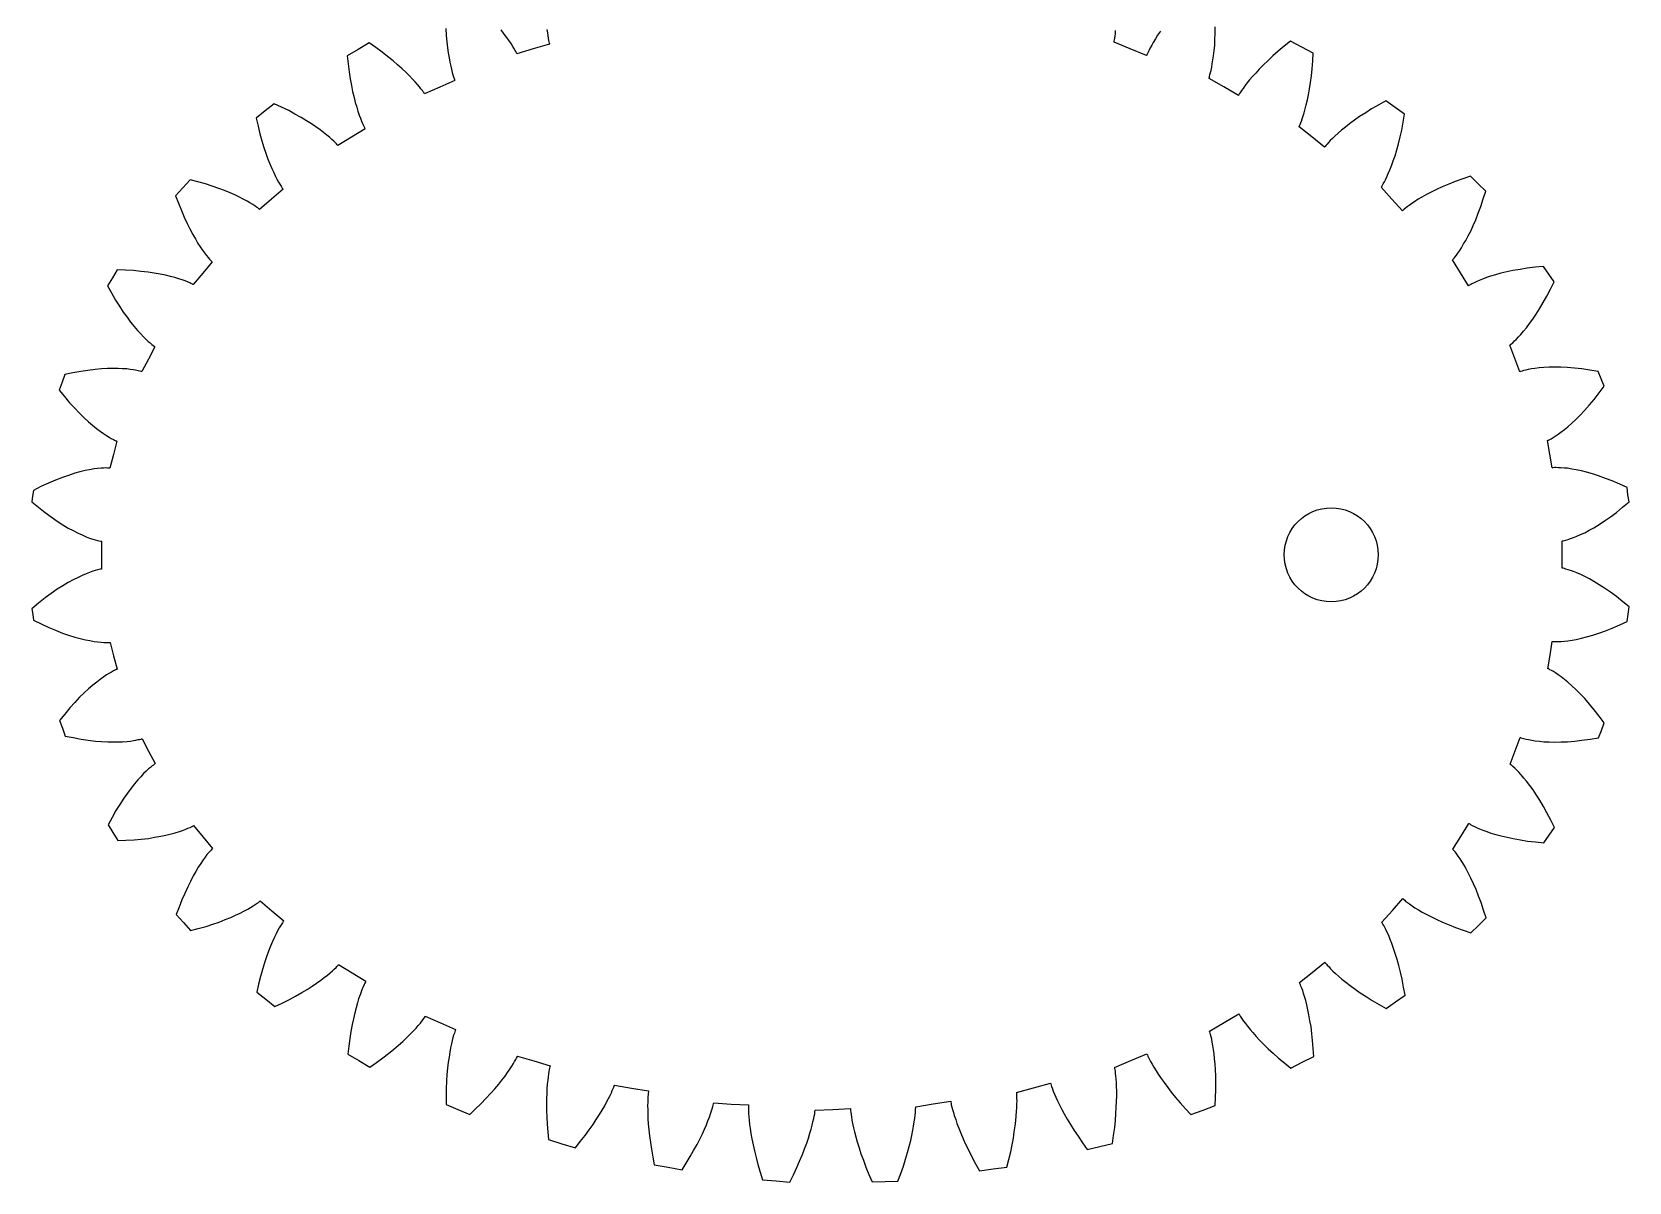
# Model space of a CAD drawing. Extents: x 0 to 210, y 0 to 154.
# Drawn here: x 0 to 101.9, y 0 to 73.4 of the extents above; entities that cross this region are included whole.
import ezdxf

# ---------------------------------------------------------------- set-up
doc = ezdxf.new("R2010")
doc.units = 0
doc.layers.get('0').update_dxf_attribs({"linetype": 'CONTINUOUS'})

msp = doc.modelspace()

# ---------------------------------------------------------------- linework, layer by layer
for points in [[(26.42, 73.66), (26.44, 73.21), (26.48, 72.82), (26.52, 72.44), (26.57, 72.11), (26.62, 71.79), (26.67, 71.52), (26.73, 71.26), (26.78, 71.06), (26.83, 70.85), (26.87, 70.71), (26.91, 70.57), (26.94, 70.48), (26.97, 70.4), (26.98, 70.37), (26.99, 70.34), (26.03, 69.92), (25.06, 69.5), (25.04, 69.53), (25.03, 69.55), (24.98, 69.63), (24.92, 69.7), (24.83, 69.82), (24.74, 69.93), (24.61, 70.09), (24.47, 70.25), (24.29, 70.44), (24.1, 70.64), (23.87, 70.87), (23.63, 71.09), (23.34, 71.35), (23.05, 71.6), (22.7, 71.88), (22.35, 72.15), (21.94, 72.45), (21.53, 72.74), (20.83, 72.32), (20.12, 71.91), (20.18, 71.4), (20.24, 70.9), (20.32, 70.46), (20.39, 70.02), (20.47, 69.65), (20.56, 69.27), (20.64, 68.95), (20.73, 68.64), (20.81, 68.38), (20.89, 68.13), (20.97, 67.94), (21.04, 67.74), (21.1, 67.6), (21.16, 67.47), (21.2, 67.39), (21.24, 67.31), (21.25, 67.28), (21.27, 67.26), (20.4, 66.73), (19.53, 66.2), (19.51, 66.22), (19.49, 66.24), (19.43, 66.31), (19.36, 66.38), (19.26, 66.48), (19.15, 66.58), (18.99, 66.72), (18.83, 66.86), (18.61, 67.03), (18.4, 67.19), (18.12, 67.38), (17.85, 67.57), (17.52, 67.78), (17.18, 67.98), (16.79, 68.2), (16.39, 68.42), (15.93, 68.64), (15.47, 68.86), (14.89, 68.4), (14.31, 67.94), (14.43, 67.44), (14.55, 66.94), (14.67, 66.5), (14.8, 66.07), (14.93, 65.7), (15.06, 65.33), (15.19, 65.02), (15.31, 64.72), (15.43, 64.47), (15.54, 64.22), (15.64, 64.04), (15.74, 63.85), (15.82, 63.72), (15.9, 63.59), (15.95, 63.52), (16, 63.44), (16.02, 63.42), (16.04, 63.4), (15.28, 62.76), (14.53, 62.12), (14.51, 62.14), (14.48, 62.16), (14.41, 62.22), (14.34, 62.27), (14.22, 62.35), (14.09, 62.44), (13.91, 62.54), (13.73, 62.65), (13.49, 62.78), (13.25, 62.9), (12.95, 63.04), (12.65, 63.18), (12.29, 63.32), (11.93, 63.46), (11.5, 63.6), (11.07, 63.74), (10.58, 63.87), (10.09, 64), (9.63, 63.5), (9.17, 62.99), (9.36, 62.51), (9.54, 62.04), (9.72, 61.63), (9.9, 61.22), (10.08, 60.87), (10.26, 60.52), (10.43, 60.24), (10.59, 59.95), (10.74, 59.73), (10.89, 59.51), (11.02, 59.34), (11.14, 59.17), (11.24, 59.05), (11.33, 58.94), (11.4, 58.87), (11.46, 58.81), (11.48, 58.79), (11.5, 58.77), (10.9, 58.04), (10.29, 57.32), (10.26, 57.33), (10.24, 57.35), (10.15, 57.39), (10.07, 57.43), (9.93, 57.49), (9.79, 57.55), (9.59, 57.62), (9.38, 57.69), (9.12, 57.77), (8.85, 57.84), (8.52, 57.92), (8.19, 57.99), (7.8, 58.05), (7.41, 58.12), (6.95, 58.16), (6.49, 58.21), (5.97, 58.23), (5.45, 58.25), (5.14, 57.75), (4.83, 57.24), (5.08, 56.79), (5.34, 56.33), (5.59, 55.94), (5.83, 55.56), (6.07, 55.23), (6.3, 54.91), (6.52, 54.65), (6.73, 54.39), (6.92, 54.19), (7.11, 53.99), (7.26, 53.84), (7.42, 53.69), (7.54, 53.59), (7.65, 53.49), (7.73, 53.44), (7.8, 53.38), (7.83, 53.36), (7.85, 53.35), (7.43, 52.55), (7.01, 51.76), (6.98, 51.77), (6.95, 51.78), (6.86, 51.8), (6.77, 51.82), (6.62, 51.85), (6.47, 51.88), (6.26, 51.9), (6.05, 51.93), (5.77, 51.94), (5.5, 51.96), (5.16, 51.96), (4.82, 51.96), (4.43, 51.93), (4.03, 51.9), (3.57, 51.84), (3.12, 51.78), (2.61, 51.68), (2.1, 51.58), (1.92, 51.08), (1.74, 50.58), (2.07, 50.18), (2.4, 49.78), (2.71, 49.44), (3.03, 49.11), (3.32, 48.83), (3.61, 48.56), (3.87, 48.34), (4.12, 48.13), (4.35, 47.97), (4.57, 47.81), (4.75, 47.69), (4.93, 47.58), (5.06, 47.5), (5.2, 47.43), (5.28, 47.39), (5.36, 47.35), (5.39, 47.34), (5.42, 47.33), (5.2, 46.47), (4.98, 45.61), (4.95, 45.61), (4.91, 45.61), (4.82, 45.61), (4.72, 45.62), (4.57, 45.61), (4.41, 45.6), (4.19, 45.57), (3.97, 45.55), (3.68, 45.49), (3.4, 45.44), (3.06, 45.36), (2.73, 45.27), (2.33, 45.14), (1.94, 45.01), (1.5, 44.83), (1.06, 44.65), (0.57, 44.42), (0.09, 44.18), (0.04, 43.81), (0, 43.44), (0.42, 43.1), (0.84, 42.76), (1.23, 42.49), (1.61, 42.21), (1.97, 41.99), (2.32, 41.78), (2.63, 41.61), (2.94, 41.45), (3.2, 41.34), (3.46, 41.22), (3.67, 41.14), (3.88, 41.07), (4.03, 41.02), (4.18, 40.98), (4.27, 40.96), (4.37, 40.94), (4.4, 40.93), (4.43, 40.93), (4.43, 40.04), (4.43, 39.16), (4.4, 39.15), (4.37, 39.15), (4.28, 39.13), (4.18, 39.11), (4.03, 39.06), (3.88, 39.02), (3.67, 38.94), (3.46, 38.86), (3.2, 38.75), (2.94, 38.63), (2.63, 38.47), (2.32, 38.3), (1.97, 38.09), (1.62, 37.87), (1.23, 37.59), (0.84, 37.32), (0.42, 36.98), (0, 36.63), (0.05, 36.26), (0.09, 35.89), (0.58, 35.66), (1.07, 35.43), (1.51, 35.25), (1.95, 35.07), (2.34, 34.94), (2.74, 34.81), (3.07, 34.73), (3.41, 34.64), (3.69, 34.59), (3.97, 34.54), (4.2, 34.51), (4.42, 34.49), (4.58, 34.48), (4.73, 34.47), (4.83, 34.47), (4.92, 34.47), (4.96, 34.47), (4.99, 34.48), (5.21, 33.62), (5.43, 32.76), (5.41, 32.75), (5.38, 32.74), (5.29, 32.7), (5.21, 32.66), (5.08, 32.58), (4.94, 32.51), (4.76, 32.4), (4.58, 32.28), (4.36, 32.12), (4.14, 31.95), (3.88, 31.74), (3.62, 31.52), (3.33, 31.25), (3.04, 30.98), (2.73, 30.64), (2.42, 30.3), (2.09, 29.9), (1.76, 29.5), (1.94, 29), (2.12, 28.5), (2.63, 28.4), (3.14, 28.3), (3.59, 28.24), (4.05, 28.18), (4.44, 28.15), (4.84, 28.13), (5.18, 28.13), (5.52, 28.13), (5.79, 28.14), (6.07, 28.16), (6.28, 28.18), (6.49, 28.21), (6.64, 28.24), (6.79, 28.27), (6.88, 28.29), (6.97, 28.31), (7, 28.32), (7.03, 28.33), (7.45, 27.54), (7.87, 26.74), (7.85, 26.73), (7.82, 26.71), (7.75, 26.65), (7.68, 26.6), (7.56, 26.5), (7.44, 26.4), (7.29, 26.25), (7.13, 26.1), (6.94, 25.9), (6.76, 25.7), (6.54, 25.44), (6.33, 25.17), (6.09, 24.85), (5.86, 24.53), (5.61, 24.14), (5.36, 23.75), (5.11, 23.3), (4.86, 22.84), (5.17, 22.34), (5.48, 21.83), (6, 21.86), (6.52, 21.88), (6.98, 21.92), (7.44, 21.97), (7.83, 22.04), (8.22, 22.1), (8.55, 22.17), (8.88, 22.25), (9.15, 22.32), (9.41, 22.4), (9.62, 22.47), (9.82, 22.55), (9.96, 22.61), (10.1, 22.67), (10.18, 22.71), (10.27, 22.75), (10.29, 22.76), (10.32, 22.78), (10.93, 22.05), (11.53, 21.33), (11.51, 21.31), (11.49, 21.29), (11.43, 21.22), (11.37, 21.16), (11.27, 21.04), (11.17, 20.93), (11.05, 20.76), (10.92, 20.59), (10.77, 20.36), (10.62, 20.14), (10.46, 19.85), (10.29, 19.57), (10.11, 19.22), (9.94, 18.87), (9.75, 18.46), (9.57, 18.05), (9.39, 17.57), (9.21, 17.1), (9.67, 16.59), (10.12, 16.09), (10.62, 16.22), (11.11, 16.35), (11.54, 16.49), (11.96, 16.63), (12.33, 16.78), (12.69, 16.92), (12.99, 17.06), (13.29, 17.19), (13.53, 17.32), (13.77, 17.44), (13.95, 17.55), (14.13, 17.66), (14.25, 17.74), (14.38, 17.83), (14.45, 17.88), (14.52, 17.94), (14.54, 17.96), (14.57, 17.98), (15.32, 17.34), (16.07, 16.71), (16.06, 16.68), (16.04, 16.66), (15.99, 16.58), (15.94, 16.51), (15.86, 16.38), (15.78, 16.25), (15.68, 16.06), (15.58, 15.88), (15.47, 15.63), (15.35, 15.38), (15.23, 15.08), (15.1, 14.77), (14.97, 14.4), (14.84, 14.03), (14.71, 13.59), (14.59, 13.16), (14.47, 12.66), (14.35, 12.16), (14.93, 11.7), (15.51, 11.23), (15.97, 11.46), (16.43, 11.68), (16.83, 11.9), (17.23, 12.12), (17.56, 12.32), (17.89, 12.53), (18.17, 12.72), (18.44, 12.91), (18.65, 13.08), (18.87, 13.24), (19.03, 13.38), (19.19, 13.52), (19.3, 13.62), (19.41, 13.73), (19.47, 13.79), (19.53, 13.86), (19.55, 13.88), (19.57, 13.91), (20.44, 13.38), (21.31, 12.85), (21.29, 12.83), (21.28, 12.8), (21.24, 12.72), (21.2, 12.64), (21.14, 12.5), (21.08, 12.37), (21.01, 12.17), (20.94, 11.98), (20.85, 11.72), (20.77, 11.47), (20.69, 11.15), (20.6, 10.84), (20.52, 10.46), (20.43, 10.08), (20.36, 9.64), (20.29, 9.2), (20.23, 8.7), (20.17, 8.2), (20.87, 7.78), (21.57, 7.36), (21.99, 7.66), (22.4, 7.95), (22.75, 8.23), (23.1, 8.51), (23.39, 8.76), (23.68, 9.01), (23.91, 9.24), (24.15, 9.47), (24.33, 9.66), (24.52, 9.86), (24.65, 10.02), (24.79, 10.18), (24.88, 10.29), (24.97, 10.41), (25.02, 10.48), (25.07, 10.56), (25.09, 10.58), (25.1, 10.61), (26.07, 10.19), (27.04, 9.77), (27.03, 9.74), (27.02, 9.71), (26.99, 9.63), (26.96, 9.54), (26.91, 9.4), (26.87, 9.26), (26.82, 9.06), (26.77, 8.85), (26.72, 8.59), (26.67, 8.32), (26.62, 8), (26.57, 7.68), (26.53, 7.29), (26.49, 6.9), (26.46, 6.46), (26.44, 6.01), (26.43, 5.5), (26.43, 4.99), (27.18, 4.67), (27.94, 4.34), (28.3, 4.69), (28.67, 5.04), (28.98, 5.37), (29.28, 5.7), (29.54, 5.99), (29.79, 6.28), (29.99, 6.54), (30.2, 6.8), (30.35, 7.02), (30.51, 7.24), (30.62, 7.42), (30.73, 7.59), (30.81, 7.72), (30.88, 7.85), (30.93, 7.93), (30.97, 8.01), (30.98, 8.04), (30.99, 8.06), (32.04, 7.76), (33.08, 7.45), (33.07, 7.42), (33.06, 7.39), (33.04, 7.31), (33.02, 7.22), (33, 7.08), (32.97, 6.93), (32.94, 6.73), (32.92, 6.53), (32.89, 6.27), (32.87, 6), (32.86, 5.68), (32.84, 5.36), (32.84, 4.98), (32.84, 4.6), (32.86, 4.17), (32.88, 3.73), (32.92, 3.23), (32.96, 2.74), (33.82, 2.48), (34.69, 2.22), (34.99, 2.61), (35.3, 3), (35.56, 3.36), (35.82, 3.71), (36.02, 4.03), (36.23, 4.35), (36.4, 4.62), (36.56, 4.9), (36.68, 5.13), (36.81, 5.36), (36.9, 5.55), (36.99, 5.73), (37.04, 5.87), (37.1, 6), (37.13, 6.08), (37.16, 6.16), (37.17, 6.19), (37.18, 6.22), (38.27, 6.03), (39.36, 5.85), (39.35, 5.82), (39.35, 5.79), (39.34, 5.7), (39.33, 5.61), (39.32, 5.47), (39.31, 5.32), (39.3, 5.12), (39.29, 4.91), (39.3, 4.65), (39.3, 4.38), (39.32, 4.06), (39.34, 3.74), (39.37, 3.36), (39.41, 2.99), (39.48, 2.55), (39.54, 2.12), (39.63, 1.63), (39.72, 1.14), (40.61, 0.98), (41.5, 0.81), (41.76, 1.24), (42.02, 1.66), (42.23, 2.04), (42.45, 2.43), (42.62, 2.77), (42.79, 3.11), (42.92, 3.4), (43.05, 3.69), (43.15, 3.94), (43.24, 4.18), (43.31, 4.38), (43.38, 4.57), (43.42, 4.71), (43.46, 4.85), (43.48, 4.94), (43.51, 5.02), (43.51, 5.05), (43.52, 5.08), (44.63, 5.01), (45.74, 4.95), (45.74, 4.91), (45.74, 4.88), (45.74, 4.79), (45.73, 4.7), (45.74, 4.55), (45.74, 4.4), (45.76, 4.19), (45.78, 3.98), (45.81, 3.71), (45.84, 3.44), (45.89, 3.12), (45.95, 2.79), (46.03, 2.41), (46.11, 2.02), (46.22, 1.59), (46.33, 1.15), (46.48, 0.66), (46.62, 0.17), (47.5, 0.1), (48.38, 0.03), (48.6, 0.49), (48.82, 0.95), (49, 1.37), (49.18, 1.79), (49.31, 2.15), (49.45, 2.52), (49.56, 2.83), (49.66, 3.15), (49.73, 3.41), (49.8, 3.67), (49.85, 3.88), (49.9, 4.08), (49.93, 4.23), (49.96, 4.38), (49.97, 4.47), (49.98, 4.56), (49.99, 4.59), (49.99, 4.62), (51.12, 4.67), (52.24, 4.73), (52.24, 4.7), (52.25, 4.67), (52.25, 4.58), (52.26, 4.49), (52.28, 4.34), (52.3, 4.19), (52.34, 3.98), (52.38, 3.77), (52.44, 3.5), (52.5, 3.24), (52.59, 2.92), (52.67, 2.6), (52.79, 2.22), (52.91, 1.84), (53.07, 1.42), (53.23, 0.99), (53.42, 0.52), (53.62, 0.04), (54.45, 0.06), (55.27, 0.08), (55.45, 0.57), (55.62, 1.05), (55.75, 1.49), (55.89, 1.92), (55.99, 2.3), (56.09, 2.68), (56.16, 3.01), (56.23, 3.34), (56.27, 3.6), (56.32, 3.87), (56.35, 4.08), (56.37, 4.29), (56.39, 4.44), (56.4, 4.6), (56.4, 4.69), (56.41, 4.78), (56.41, 4.81), (56.41, 4.84), (57.52, 5.02), (58.64, 5.19), (58.64, 5.17), (58.65, 5.14), (58.67, 5.05), (58.68, 4.96), (58.72, 4.82), (58.76, 4.67), (58.81, 4.47), (58.87, 4.27), (58.96, 4.02), (59.04, 3.76), (59.16, 3.46), (59.28, 3.15), (59.43, 2.8), (59.59, 2.44), (59.79, 2.04), (59.98, 1.64), (60.22, 1.2), (60.47, 0.75), (61.35, 0.87), (62.23, 0.98), (62.35, 1.48), (62.47, 1.97), (62.56, 2.41), (62.64, 2.84), (62.7, 3.23), (62.76, 3.61), (62.8, 3.93), (62.83, 4.26), (62.85, 4.53), (62.87, 4.79), (62.87, 5), (62.88, 5.21), (62.87, 5.36), (62.87, 5.51), (62.87, 5.6), (62.86, 5.69), (62.86, 5.72), (62.85, 5.75), (63.93, 6.05), (65.01, 6.35), (65.02, 6.33), (65.03, 6.3), (65.06, 6.21), (65.08, 6.12), (65.14, 5.98), (65.19, 5.84), (65.27, 5.65), (65.35, 5.45), (65.46, 5.21), (65.58, 4.96), (65.73, 4.67), (65.89, 4.38), (66.08, 4.04), (66.28, 3.7), (66.52, 3.32), (66.77, 2.95), (67.06, 2.53), (67.36, 2.11), (68.16, 2.31), (68.96, 2.5), (69.04, 3.01), (69.11, 3.51), (69.15, 3.96), (69.19, 4.41), (69.21, 4.8), (69.23, 5.19), (69.24, 5.52), (69.24, 5.85), (69.23, 6.12), (69.22, 6.39), (69.2, 6.6), (69.18, 6.81), (69.16, 6.96), (69.15, 7.11), (69.13, 7.2), (69.12, 7.29), (69.11, 7.32), (69.1, 7.35), (70.14, 7.78), (71.17, 8.21), (71.19, 8.18), (71.2, 8.15), (71.23, 8.07), (71.27, 7.99), (71.34, 7.86), (71.4, 7.73), (71.5, 7.55), (71.61, 7.37), (71.75, 7.14), (71.89, 6.91), (72.07, 6.65), (72.26, 6.38), (72.49, 6.07), (72.72, 5.77), (73, 5.42), (73.29, 5.08), (73.63, 4.71), (73.97, 4.34), (74.75, 4.63), (75.53, 4.92), (75.55, 5.42), (75.57, 5.92), (75.56, 6.37), (75.56, 6.81), (75.54, 7.19), (75.52, 7.58), (75.48, 7.9), (75.45, 8.22), (75.41, 8.49), (75.37, 8.75), (75.33, 8.95), (75.3, 9.16), (75.26, 9.3), (75.23, 9.44), (75.2, 9.53), (75.18, 9.61), (75.17, 9.64), (75.16, 9.67), (76.1, 10.22), (77.04, 10.76), (77.05, 10.74), (77.07, 10.71), (77.11, 10.63), (77.16, 10.56), (77.24, 10.43), (77.33, 10.31), (77.45, 10.15), (77.58, 9.98), (77.75, 9.77), (77.92, 9.57), (78.14, 9.33), (78.36, 9.08), (78.63, 8.81), (78.91, 8.54), (79.24, 8.24), (79.57, 7.94), (79.96, 7.62), (80.35, 7.3), (81.08, 7.68), (81.81, 8.05), (81.78, 8.56), (81.74, 9.06), (81.69, 9.5), (81.64, 9.95), (81.57, 10.33), (81.51, 10.71), (81.44, 11.03), (81.37, 11.35), (81.3, 11.61), (81.23, 11.87), (81.17, 12.06), (81.11, 12.26), (81.05, 12.4), (81, 12.54), (80.97, 12.62), (80.93, 12.71), (80.92, 12.73), (80.91, 12.76), (81.72, 13.41), (82.53, 14.06), (82.55, 14.04), (82.57, 14.01), (82.63, 13.94), (82.68, 13.87), (82.79, 13.76), (82.89, 13.65), (83.04, 13.5), (83.2, 13.35), (83.4, 13.17), (83.61, 12.99), (83.87, 12.78), (84.13, 12.57), (84.45, 12.34), (84.77, 12.11), (85.15, 11.87), (85.54, 11.62), (85.99, 11.36), (86.43, 11.11), (87.04, 11.53), (87.64, 11.96), (87.55, 12.47), (87.45, 12.98), (87.35, 13.42), (87.24, 13.86), (87.13, 14.24), (87.02, 14.62), (86.91, 14.94), (86.8, 15.25), (86.7, 15.51), (86.6, 15.76), (86.51, 15.95), (86.42, 16.15), (86.35, 16.28), (86.28, 16.41), (86.23, 16.49), (86.18, 16.57), (86.17, 16.6), (86.15, 16.62), (86.83, 17.37), (87.5, 18.13), (87.53, 18.11), (87.55, 18.09), (87.62, 18.03), (87.68, 17.97), (87.8, 17.88), (87.92, 17.78), (88.1, 17.66), (88.27, 17.54), (88.5, 17.4), (88.74, 17.26), (89.03, 17.1), (89.32, 16.95), (89.68, 16.78), (90.03, 16.61), (90.45, 16.44), (90.87, 16.27), (91.36, 16.1), (91.84, 15.94), (92.33, 16.41), (92.81, 16.89), (92.65, 17.38), (92.5, 17.87), (92.33, 18.29), (92.17, 18.71), (92.01, 19.07), (91.85, 19.43), (91.7, 19.72), (91.54, 20.02), (91.41, 20.25), (91.27, 20.49), (91.15, 20.66), (91.04, 20.84), (90.95, 20.96), (90.86, 21.08), (90.8, 21.15), (90.74, 21.22), (90.72, 21.24), (90.7, 21.27), (91.21, 22.09), (91.72, 22.92), (91.74, 22.91), (91.77, 22.89), (91.85, 22.84), (91.93, 22.8), (92.07, 22.73), (92.2, 22.66), (92.4, 22.58), (92.6, 22.5), (92.86, 22.4), (93.12, 22.31), (93.44, 22.22), (93.77, 22.13), (94.16, 22.04), (94.55, 21.95), (95, 21.87), (95.45, 21.8), (95.97, 21.74), (96.49, 21.69), (96.83, 22.18), (97.17, 22.67), (96.94, 23.14), (96.7, 23.6), (96.47, 24), (96.24, 24.4), (96.03, 24.73), (95.81, 25.07), (95.61, 25.34), (95.4, 25.61), (95.23, 25.82), (95.05, 26.03), (94.9, 26.19), (94.76, 26.34), (94.64, 26.45), (94.53, 26.55), (94.46, 26.61), (94.39, 26.67), (94.37, 26.69), (94.34, 26.71), (94.66, 27.56), (94.98, 28.41), (95, 28.4), (95.03, 28.39), (95.12, 28.37), (95.21, 28.34), (95.37, 28.3), (95.52, 28.27), (95.73, 28.23), (95.95, 28.2), (96.23, 28.17), (96.51, 28.14), (96.85, 28.13), (97.19, 28.12), (97.6, 28.13), (98, 28.14), (98.47, 28.18), (98.93, 28.23), (99.46, 28.31), (99.98, 28.39), (100.17, 28.86), (100.36, 29.34), (100.04, 29.76), (99.72, 30.18), (99.42, 30.54), (99.11, 30.89), (98.83, 31.18), (98.55, 31.47), (98.29, 31.7), (98.04, 31.93), (97.82, 32.1), (97.6, 32.28), (97.42, 32.4), (97.24, 32.53), (97.11, 32.61), (96.98, 32.69), (96.89, 32.73), (96.81, 32.78), (96.78, 32.79), (96.75, 32.8), (96.9, 33.67), (97.04, 34.54), (97.08, 34.54), (97.11, 34.53), (97.2, 34.53), (97.29, 34.53), (97.44, 34.53), (97.6, 34.54), (97.81, 34.56), (98.03, 34.58), (98.3, 34.63), (98.57, 34.67), (98.9, 34.75), (99.23, 34.83), (99.62, 34.94), (100, 35.06), (100.43, 35.22), (100.86, 35.39), (101.34, 35.6), (101.82, 35.82), (101.88, 36.28), (101.94, 36.74), (101.54, 37.07), (101.13, 37.41), (100.76, 37.68), (100.38, 37.95), (100.04, 38.16), (99.7, 38.37), (99.41, 38.53), (99.11, 38.69), (98.86, 38.81), (98.6, 38.92), (98.4, 39), (98.2, 39.07), (98.05, 39.12), (97.91, 39.16), (97.82, 39.19), (97.73, 39.21), (97.7, 39.21), (97.67, 39.22), (97.67, 40.08), (97.66, 40.95), (97.69, 40.96), (97.73, 40.96), (97.82, 40.98), (97.9, 41), (98.05, 41.05), (98.2, 41.1), (98.4, 41.17), (98.6, 41.25), (98.85, 41.36), (99.11, 41.48), (99.4, 41.64), (99.7, 41.8), (100.04, 42.01), (100.38, 42.23), (100.75, 42.5), (101.13, 42.77), (101.53, 43.1), (101.94, 43.44), (101.87, 43.9), (101.81, 44.36), (101.34, 44.57), (100.86, 44.79), (100.43, 44.95), (99.99, 45.11), (99.61, 45.23), (99.23, 45.34), (98.9, 45.42), (98.57, 45.5), (98.29, 45.54), (98.02, 45.59), (97.81, 45.61), (97.59, 45.63), (97.44, 45.63), (97.28, 45.64), (97.19, 45.64), (97.1, 45.63), (97.07, 45.63), (97.04, 45.63), (96.89, 46.5), (96.74, 47.36), (96.77, 47.38), (96.8, 47.39), (96.88, 47.43), (96.97, 47.48), (97.1, 47.56), (97.23, 47.64), (97.41, 47.77), (97.59, 47.89), (97.81, 48.06), (98.03, 48.24), (98.28, 48.47), (98.54, 48.7), (98.82, 48.99), (99.1, 49.28), (99.41, 49.64), (99.71, 49.99), (100.03, 50.41), (100.35, 50.84), (100.16, 51.31), (99.97, 51.78), (99.44, 51.86), (98.92, 51.94), (98.45, 51.99), (97.99, 52.03), (97.58, 52.04), (97.18, 52.05), (96.83, 52.04), (96.49, 52.02), (96.21, 52), (95.93, 51.97), (95.72, 51.93), (95.5, 51.9), (95.35, 51.86), (95.2, 51.83), (95.11, 51.8), (95.02, 51.77), (94.99, 51.76), (94.96, 51.75), (94.64, 52.6), (94.33, 53.46), (94.35, 53.48), (94.37, 53.49), (94.45, 53.55), (94.52, 53.61), (94.63, 53.72), (94.74, 53.82), (94.89, 53.98), (95.03, 54.14), (95.21, 54.35), (95.39, 54.56), (95.59, 54.83), (95.79, 55.1), (96.01, 55.43), (96.23, 55.77), (96.46, 56.17), (96.69, 56.57), (96.92, 57.03), (97.15, 57.5), (96.81, 57.99), (96.47, 58.48), (95.95, 58.42), (95.43, 58.37), (94.98, 58.29), (94.53, 58.22), (94.14, 58.13), (93.75, 58.04), (93.42, 57.95), (93.1, 57.85), (92.84, 57.76), (92.58, 57.67), (92.38, 57.58), (92.18, 57.5), (92.05, 57.43), (91.91, 57.36), (91.83, 57.32), (91.75, 57.27), (91.72, 57.26), (91.7, 57.24), (91.19, 58.07), (90.68, 58.89), (90.7, 58.92), (90.72, 58.94), (90.78, 59.01), (90.83, 59.08), (90.92, 59.2), (91.01, 59.32), (91.13, 59.5), (91.25, 59.67), (91.38, 59.91), (91.52, 60.14), (91.67, 60.44), (91.83, 60.73), (91.99, 61.09), (92.15, 61.45), (92.31, 61.87), (92.47, 62.3), (92.63, 62.79), (92.79, 63.28), (92.3, 63.75), (91.82, 64.23), (91.33, 64.06), (90.85, 63.89), (90.43, 63.72), (90.01, 63.55), (89.65, 63.38), (89.3, 63.21), (89, 63.06), (88.71, 62.9), (88.48, 62.76), (88.25, 62.61), (88.07, 62.49), (87.9, 62.37), (87.78, 62.28), (87.66, 62.19), (87.59, 62.13), (87.52, 62.07), (87.5, 62.05), (87.48, 62.03), (86.8, 62.78), (86.12, 63.53), (86.14, 63.56), (86.16, 63.58), (86.2, 63.66), (86.25, 63.74), (86.32, 63.88), (86.39, 64.01), (86.48, 64.2), (86.57, 64.4), (86.67, 64.65), (86.78, 64.9), (86.89, 65.22), (87, 65.54), (87.11, 65.92), (87.22, 66.3), (87.32, 66.74), (87.43, 67.18), (87.52, 67.69), (87.61, 68.2), (87.01, 68.63), (86.41, 69.05), (85.96, 68.8), (85.51, 68.54), (85.13, 68.29), (84.74, 68.04), (84.42, 67.81), (84.1, 67.58), (83.84, 67.37), (83.58, 67.17), (83.37, 66.98), (83.17, 66.8), (83.02, 66.65), (82.86, 66.51), (82.76, 66.39), (82.66, 66.28), (82.6, 66.21), (82.54, 66.14), (82.52, 66.12), (82.5, 66.09), (81.69, 66.74), (80.88, 67.39), (80.89, 67.42), (80.9, 67.45), (80.94, 67.53), (80.97, 67.61), (81.03, 67.75), (81.08, 67.89), (81.14, 68.09), (81.2, 68.29), (81.27, 68.54), (81.34, 68.8), (81.41, 69.12), (81.48, 69.44), (81.54, 69.82), (81.61, 70.21), (81.66, 70.65), (81.71, 71.09), (81.75, 71.6), (81.78, 72.1), (81.05, 72.48), (80.32, 72.85), (79.93, 72.53), (79.54, 72.21), (79.21, 71.91), (78.88, 71.61), (78.6, 71.34), (78.33, 71.07), (78.11, 70.82), (77.89, 70.58), (77.72, 70.38), (77.55, 70.17), (77.42, 70), (77.3, 69.84), (77.21, 69.71), (77.13, 69.59), (77.08, 69.52), (77.04, 69.44), (77.02, 69.41), (77.01, 69.39), (76.07, 69.93), (75.13, 70.48), (75.14, 70.51), (75.15, 70.53), (75.17, 70.62), (75.19, 70.7), (75.23, 70.85), (75.26, 70.99), (75.3, 71.19), (75.34, 71.4), (75.38, 71.66), (75.42, 71.92), (75.45, 72.25), (75.49, 72.57), (75.51, 72.96), (75.53, 73.34), (75.53, 73.78)], [(32.87, 73.59), (32.9, 73.39), (32.93, 73.19), (32.95, 73.04), (32.98, 72.9), (33, 72.81), (33.02, 72.73), (33.03, 72.7), (33.03, 72.67), (31.99, 72.36), (30.95, 72.05), (30.93, 72.08), (30.92, 72.11), (30.88, 72.19), (30.84, 72.27), (30.76, 72.4), (30.69, 72.52), (30.58, 72.7), (30.46, 72.88), (30.31, 73.09), (30.15, 73.31), (29.95, 73.57)], [(72.04, 73.5), (71.85, 73.23), (71.71, 73.01), (71.57, 72.78), (71.47, 72.6), (71.37, 72.42), (71.3, 72.29), (71.24, 72.16), (71.2, 72.07), (71.16, 71.99), (71.15, 71.97), (71.14, 71.94), (70.1, 72.37), (69.07, 72.8), (69.07, 72.83), (69.08, 72.86), (69.09, 72.95), (69.11, 73.04), (69.13, 73.19), (69.15, 73.33), (69.16, 73.54)]]:
    msp.add_lwpolyline(points)
msp.add_circle((82.93, 40.07, 6.14), 3)

doc.saveas('drawing.dxf')
